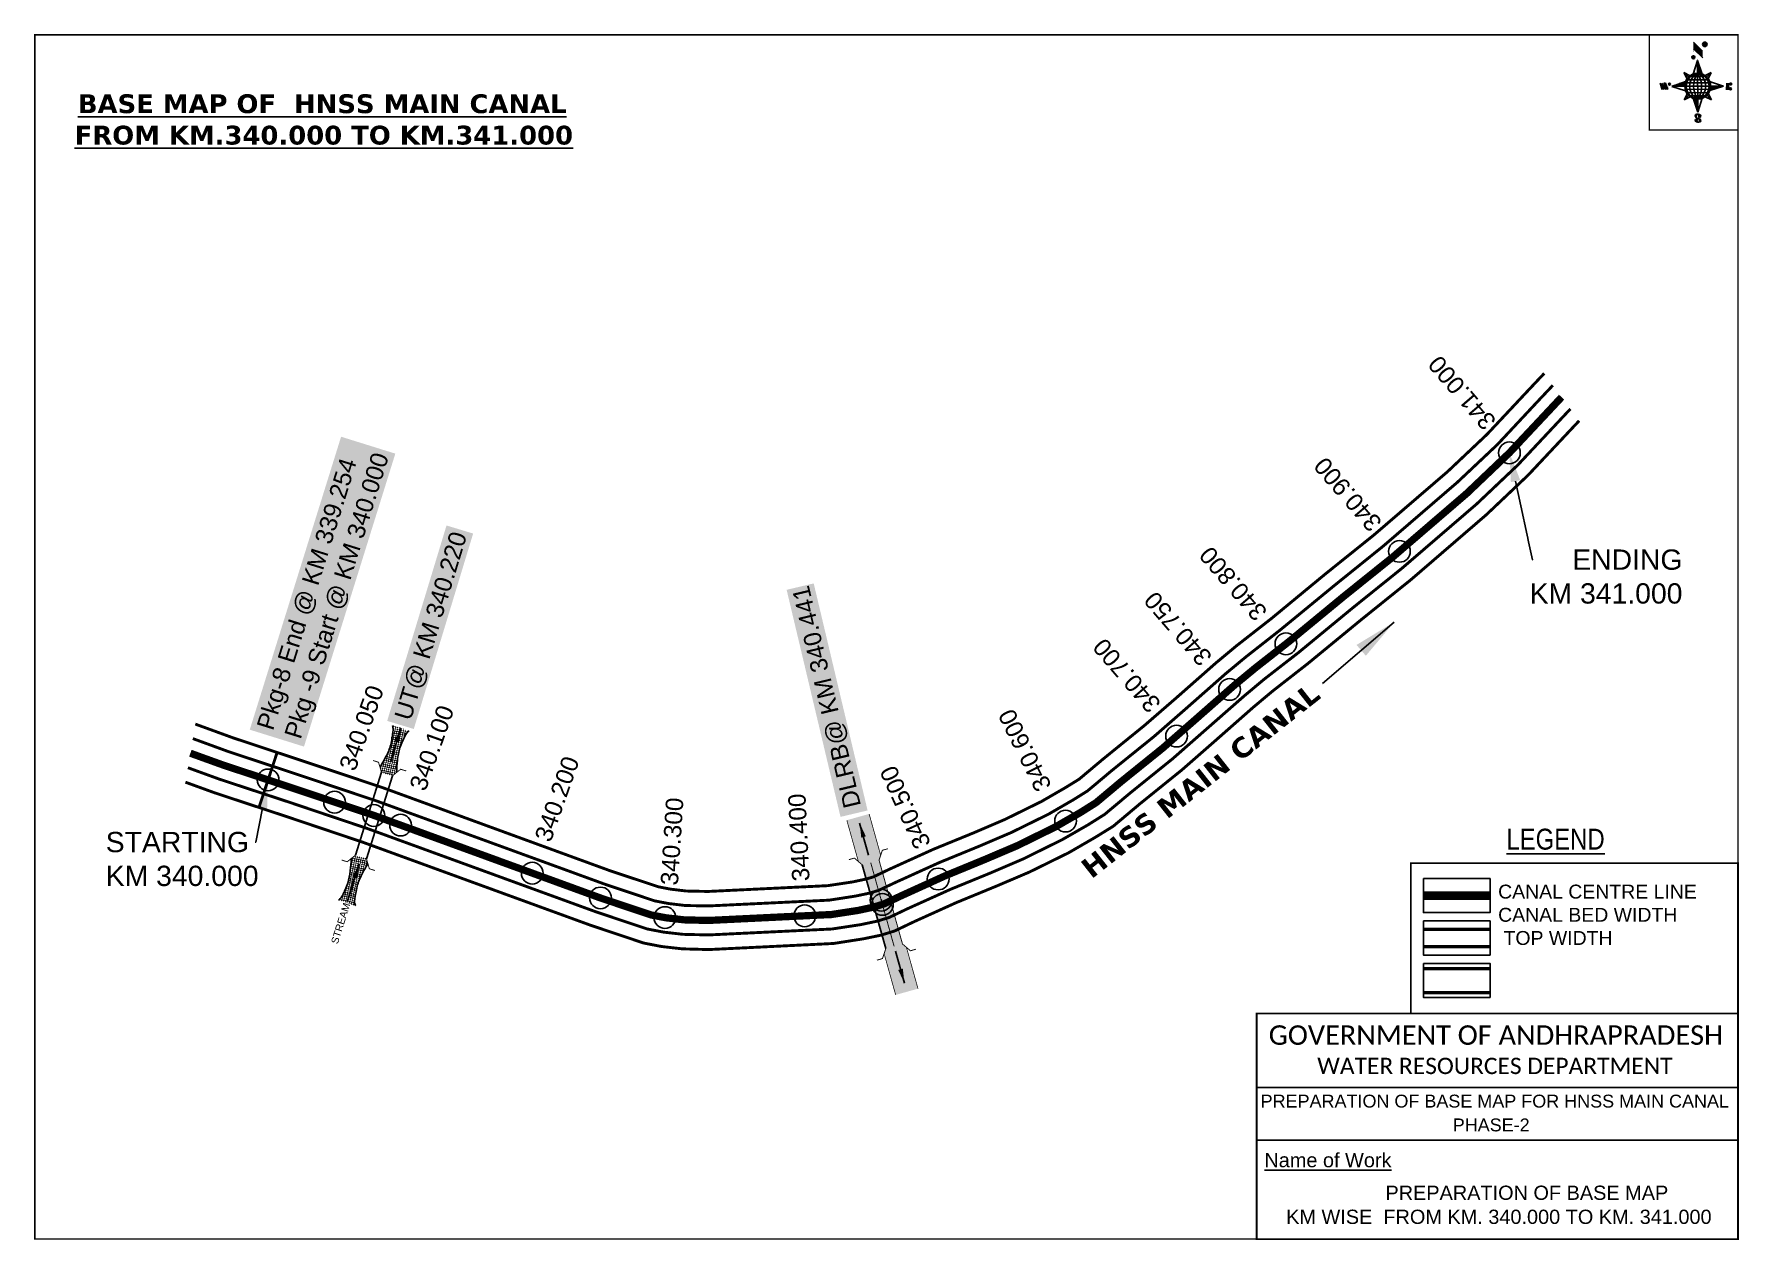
# Model space of a CAD drawing. Header units: inches. Extents: x 801293 to 802470, y 1567895 to 1568727.
import ezdxf
from ezdxf import colors
from ezdxf.entities.mleader import LeaderData, LeaderLine
from ezdxf.enums import TextEntityAlignment as Align
from ezdxf.math import Vec2, Vec3

# ---------------------------------------------------------------- set-up
doc = ezdxf.new("R2010")
doc.units = ezdxf.units.IN
doc.header["$LTSCALE"] = 15
doc.header["$MEASUREMENT"] = 0
doc.header["$PDMODE"] = 32
doc.header["$PDSIZE"] = 15
doc.linetypes.add('ACAD_ISO02W100', pattern=[15, 12, -3])
doc.linetypes.add('HIDDEN2', pattern=[0.1875, 0.125, -0.0625])
for name, color, linetype in [('AQUADUCT', 1, 'Continuous'), ('bord', 1, 'Continuous'), ('CANAL1', 7, 'Continuous'), ('CSMark', 72, 'Continuous'), ('DCBMS', 232, 'Continuous'), ('PAGE', 7, 'Continuous'), ('STRUCTURE', 5, 'Continuous'), ('TEXT', 6, 'Continuous')]:
    doc.layers.add(name, color=color, linetype=linetype)
doc.styles.add('ARIALN', font='ARIALN.TTF')
doc.styles.get("Standard").update_dxf_attribs({"font": 'arial.ttf'})
doc.dimstyles.get("Standard").update_dxf_attribs({"dimtxt": 20, "dimasz": 0.18, "dimexe": 0.18, "dimexo": 0.0625, "dimgap": 0.09, "dimtad": 0, "dimtih": 1, "dimtoh": 1, "dimdec": 4, "dimzin": 0, "dimdsep": 46, "dimtxsty": 'Standard', "dimcen": 0.09, "dimadec": 0, "dimazin": 0, "dimtfac": 1, "dimtdec": 4, "dimtofl": 0, "dimtmove": 0, "dimatfit": 3, "dimfxl": 1, "dimtolj": 1, "dimtzin": 0, "dimarcsym": 0})
pattern_1 = [(267.297113149, (-8720374.938, 50637915.138), (10.5367255337, -0.497431438), [])]
pattern_2 = [(357.297113149, (-8720374.938, 50637915.138), (0.497431438, 10.5367255337), [])]

# ---------------------------------------------------------------- blocks, each defined once
blk = doc.blocks.new('*X26')
at = {"color": 0, "linetype": 'Continuous'}
for p, q in [((6321.6, 240.5), (6322.3, 241.2)), ((6321.6, 240.3), (6322.3, 241)), ((6321.6, 240.1), (6322.3, 240.8)), ((6321.6, 239.9), (6322.4, 240.7)), ((6321.6, 239.8), (6322.4, 240.6)), ((6321.6, 239.6), (6322.5, 240.5)), ((6321.6, 239.4), (6322.5, 240.3)), ((6321.6, 239.2), (6322.6, 240.2)), ((6321.7, 239.1), (6322.6, 240.1)), ((6321.8, 240.8), (6322.4, 241.4)), ((6321.8, 239), (6322.7, 240)), ((6321.8, 239), (6322.8, 239.9)), ((6321.9, 238.9), (6322.9, 239.8)), ((6322, 238.8), (6323, 239.7)), ((6322.1, 241.3), (6322.4, 241.6)), ((6322.1, 238.7), (6323.1, 239.6)), ((6322.2, 238.6), (6323.1, 239.6)), ((6322.3, 238.5), (6323.2, 239.5)), ((6322.4, 238.5), (6323.3, 239.4)), ((6322.5, 238.4), (6323.4, 239.3)), ((6322.7, 238.4), (6323.6, 239.3)), ((6322.8, 238.3), (6323.7, 239.2)), ((6322.9, 238.3), (6323.8, 239.1)), ((6323.1, 238.2), (6323.9, 239.1)), ((6323.2, 238.2), (6324, 239)), ((6323.3, 238.2), (6324.2, 239)), ((6323.5, 238.1), (6324.3, 238.9)), ((6323.7, 238.1), (6324.4, 238.9)), ((6323.8, 238.1), (6324.6, 238.8)), ((6324.1, 238.2), (6324.7, 238.8)), ((6324.3, 238.3), (6324.9, 238.8)), ((6324.6, 238.3), (6325.1, 238.8)), ((6324.8, 238.4), (6325.2, 238.8)), ((6325.1, 238.5), (6325.4, 238.8)), ((6325.4, 238.6), (6325.6, 238.8))]:
    blk.add_line(p, q, dxfattribs=at)
blk = doc.blocks.new('*X25')
at = {"color": 0, "linetype": 'Continuous'}
for p, q in [((6324.4, 240.3), (6324.5, 240.4)), ((6324.6, 240.3), (6324.8, 240.5)), ((6324.7, 240.2), (6325, 240.5)), ((6324.8, 240.2), (6325.2, 240.6)), ((6325, 240.1), (6325.5, 240.6)), ((6325.1, 240.1), (6325.6, 240.6)), ((6325.2, 240), (6325.8, 240.6)), ((6325.3, 240), (6326, 240.6)), ((6325.4, 239.9), (6326.1, 240.6)), ((6325.5, 239.8), (6326.2, 240.5)), ((6325.6, 239.8), (6326.3, 240.5)), ((6325.7, 239.7), (6326.5, 240.4)), ((6325.9, 239.6), (6326.6, 240.3)), ((6326, 239.5), (6326.7, 240.3)), ((6326, 239.4), (6326.8, 240.2)), ((6326.1, 239.3), (6327, 240.2)), ((6326.2, 239.3), (6327.1, 240.1)), ((6326.3, 239.2), (6327.1, 240)), ((6326.4, 239.1), (6327.2, 239.9)), ((6326.5, 239), (6327.3, 239.8)), ((6326.5, 238.9), (6327.4, 239.7)), ((6326.6, 238.8), (6327.5, 239.6)), ((6326.7, 238.7), (6327.5, 239.5)), ((6326.8, 238.6), (6327.6, 239.4)), ((6326.8, 238.5), (6327.7, 239.3)), ((6326.8, 236.5), (6327.4, 237)), ((6326.9, 238.3), (6327.8, 239.2)), ((6326.9, 238.2), (6327.9, 239.1)), ((6326.9, 236.8), (6327.6, 237.4)), ((6327, 238.1), (6327.8, 239)), ((6327, 237.9), (6327.8, 238.8)), ((6327, 237.8), (6327.8, 238.6)), ((6327, 237.6), (6327.8, 238.4)), ((6327, 237.4), (6327.8, 238.2)), ((6327, 237.3), (6327.8, 238)), ((6327, 237.1), (6327.8, 237.9))]:
    blk.add_line(p, q, dxfattribs=at)
blk = doc.blocks.new('H')
at = {"layer": 'bord', "extrusion": (0.000427885, 0.004792, 0.999988)}
h = blk.add_hatch(dxfattribs=at)
h.set_pattern_fill('LINE', color=8, scale=84.387686, angle=-2.7029, style=0)
h.set_pattern_definition(pattern_2)
h.paths.add_polyline_path([(-492, 786, -0.090992), (-448, 775), (-486, 912)])
h = blk.add_hatch(dxfattribs=at)
h.set_pattern_fill('LINE', color=8, scale=84.387686, angle=-92.7029, style=0)
h.set_pattern_definition(pattern_1)
h.paths.add_polyline_path([(-625, 665, -0.090992), (-615, 710), (-751, 671)])
h = blk.add_hatch(dxfattribs=at)
h.set_pattern_fill('LINE', color=8, scale=84.387686, angle=-2.7029, style=0)
h.set_pattern_definition(pattern_2)
h.paths.add_polyline_path([(-504, 533, -0.090992), (-549, 543), (-510, 406)])
h = blk.add_hatch(dxfattribs=at)
h.set_pattern_fill('LINE', color=8, scale=84.387686, angle=-92.7029, style=0)
h.set_pattern_definition(pattern_1)
h.paths.add_polyline_path([(-246, 647), (-372, 653, -0.090992), (-382, 609)])
for p, q in [((-519, 1020, -1217), (-435, 927, -1216)), ((-516, 1087, -1217), (-432, 994, -1217)), ((-538, 774, -1216), (-487, 906, -1216)), ((-487, 906, -1216), (-493, 780, -1216)), ((-487, 906, -1216), (-448, 769, -1216)), ((-865, 701, -1215), (-847, 638, -1215)), ((-847, 700, -1215), (-829, 637, -1215)), ((-829, 699, -1215), (-811, 636, -1215)), ((-829, 699, -1215), (-811, 698, -1215)), ((-811, 698, -1215), (-794, 635, -1215)), ((-752, 665, -1215), (-615, 704, -1215)), ((-627, 794, -1216), (-567, 760, -1216)), ((-627, 794, -1216), (-584, 747, -1215)), ((-599, 731, -1215), (-627, 794, -1216)), ((-421, 753, -1216), (-359, 781, -1216)), ((-359, 781, -1216), (-405, 739, -1216)), ((-359, 781, -1216), (-392, 721, -1215)), ((-379, 693, -1215), (-246, 641, -1215)), ((-213, 669, -1215), (-217, 601, -1215)), ((-752, 665, -1215), (-625, 659, -1215)), ((-619, 614, -1215), (-752, 665, -1215)), ((-639, 526, -1214), (-606, 585, -1215)), ((-639, 526, -1214), (-593, 568, -1215)), ((-577, 553, -1215), (-639, 526, -1214)), ((-511, 400, -1214), (-549, 537, -1214)), ((-460, 533, -1215), (-511, 400, -1214)), ((-505, 527, -1214), (-511, 400, -1214)), ((-371, 513, -1214), (-431, 546, -1215)), ((-371, 513, -1214), (-414, 560, -1215)), ((-399, 576, -1215), (-371, 513, -1214)), ((-246, 641, -1215), (-383, 603, -1215)), ((-373, 647, -1215), (-246, 641, -1215)), ((-197, 600, -1215), (-194, 668, -1215))]:
    blk.add_line(p, q, dxfattribs=at)
at = {"layer": 'bord', "color": 8, "linetype": 'ByBlock', "extrusion": (0.000427885, 0.004792, 0.999988)}
for p, q in [((-375, 679, -1215), (-620, 691, -1215)), ((-386, 711, -1215), (-605, 722, -1215)), ((-411, 744, -1216), (-578, 752, -1216)), ((-493, 780, -1216), (-505, 527, -1214)), ((-373, 647, -1215), (-625, 659, -1215)), ((-378, 616, -1215), (-623, 628, -1215)), ((-392, 585, -1215), (-611, 595, -1215)), ((-420, 555, -1215), (-587, 562, -1215))]:
    blk.add_line(p, q, dxfattribs=at)
at = {"layer": 'bord', "extrusion": (0.000427885, 0.004792, 0.999988), "elevation": -1212}
for points, const_width in [([(-522, 960), (-516, 1093)], 1.61), ([(-434, 933), (-428, 1066)], 1.61), ([(-870, 707), (-846, 706)], 0.642), ([(-829, 643), (-821, 678)], 0.642), ([(-793, 641), (-782, 694)], 0.642), ([(-223, 676), (-174, 673)], 0.706), ([(-829, 643), (-855, 644)], 0.642), ([(-811, 642), (-784, 641)], 0.642), ([(-177, 605), (-226, 607)], 0.706), ([(-195, 645), (-185, 644)], 0.706)]:
    blk.add_lwpolyline(points, dxfattribs=dict(at, const_width=const_width))
for points, const_width in [([(-414, 1073, 1), (-398, 1058, 1)], 22.3), ([(-530, 950, 1), (-520, 939, 1)], 14.8), ([(-776, 697, 1), (-769, 690, 1)], 8.9), ([(-180, 618, 1), (-173, 611, 1)], 9.79), ([(-178, 667, 1), (-171, 660, 1)], 9.79), ([(-490, 362, 1), (-498, 369, 1)], 11.1), ([(-525, 322, 1), (-533, 329, 1)], 11.1)]:
    blk.add_lwpolyline(points, format="xyb", close=True, dxfattribs=dict(at, const_width=const_width))
for points in [[(-537, 317), (-531, 310), (-520, 307), (-505, 307), (-494, 310), (-486, 318), (-487, 326), (-491, 333), (-494, 336), (-503, 341), (-522, 347), (-530, 352), (-534, 355), (-537, 363), (-537, 373), (-530, 381), (-520, 384), (-504, 384), (-493, 380), (-487, 373)], [(-522, 348), (-526, 354), (-528, 361), (-528, 371), (-526, 375), (-521, 381), (-515, 384)], [(-505, 307), (-499, 312), (-497, 319), (-497, 327), (-501, 335), (-509, 343)]]:
    blk.add_lwpolyline(points, dxfattribs=at)
at = {"layer": 'bord', "extrusion": (0.000427885, 0.004792, 0.999988)}
for centre, radius in [((-406, 1065, -1212), 22.3), ((-525, 944, -1212), 14.8), ((-773, 694, -1212), 8.9), ((-498, 659, -1212), 127), ((-177, 615, -1212), 9.79), ((-174, 663, -1212), 9.79), ((-494, 365, -1212), 11.1), ((-529, 325, -1212), 11.1)]:
    blk.add_circle(centre, radius, dxfattribs=at)
at = {"layer": 'bord', "color": 8, "linetype": 'ByBlock', "extrusion": (0.000427885, 0.004792, 0.999988)}
for centre, radius, start, end in [((-482, 658, -1212), 128, 94.9254, 259.6691), ((-437, 656, -1212), 141, 113.2864, 241.308), ((-316, 651, -1212), 222, 142.5892, 212.0053), ((-560, 662, -1212), 141, 293.2864, 61.308), ((-681, 668, -1212), 222, 322.5892, 32.0053), ((-515, 660, -1212), 128, 274.9254, 79.6691)]:
    blk.add_arc(centre, radius, start, end, dxfattribs=at)
at = {"layer": 'bord', "extrusion": (0.000427885, 0.004792, 0.999988)}
for points in [[(-516, 1093, -1212), (-431, 1000, -1212), (-519, 1026, -1212), (-434, 933, -1212)], [(-864, 707, -1212), (-846, 706, -1212), (-846, 644, -1212), (-829, 643, -1212)], [(-829, 705, -1212), (-811, 704, -1212), (-811, 642, -1212), (-793, 641, -1212)], [(-193, 674, -1212), (-197, 606, -1212), (-213, 675, -1212), (-216, 607, -1212)]]:
    blk.add_solid(points, dxfattribs=at)
at = {"layer": 'bord', "extrusion": (0.000427885, 0.004792, 0.999988), "xscale": 7.977342409717546, "yscale": 7.977342408231451, "zscale": 7.977342408476333, "rotation": 138.0840426661453}
for name, p in [('*X25', (38301, -31929, -1212)), ('*X26', (38314, -31951, -1212))]:
    blk.add_blockref(name, p, dxfattribs=at)
blk = doc.blocks.new('UT')
at = {"layer": 'STRUCTURE'}
h = blk.add_hatch(dxfattribs=at)
h.set_pattern_fill('DASH', color=150, scale=8, angle=-39.6278, style=0)
h.set_pattern_definition([(320.372247933, (-4370.464, -6260.8811), (1.40800153113, 0.132407282), [1, -1])])
h.paths.add_polyline_path([(765163, 1700681.9), (765165.6, 1700680.6), (765167.2, 1700680.3), (765169.1, 1700680), (765172.4, 1700679.6), (765176.4, 1700679.3), (765179.5, 1700679.5), (765183.1, 1700679.9), (765187.7, 1700680.9), (765188.9, 1700681.2), (765193.1, 1700682.2), (765196.1, 1700680.2), (765196.1, 1700672.2), (765193.1, 1700670.2), (765190.5, 1700670.8), (765188.1, 1700671.3), (765185.5, 1700671.8), (765183.6, 1700672.1), (765181, 1700672.5), (765180.3, 1700672.5), (765178.5, 1700672.6), (765176.7, 1700672.6), (765174.6, 1700672.5), (765172.5, 1700672.3), (765170.4, 1700672), (765168.5, 1700671.7), (765166.1, 1700671.2), (765165, 1700670.8), (765163, 1700669.7)])
h.paths.add_polyline_path([(765259.1, 1700682.2), (765256.1, 1700680.2), (765256.1, 1700672.2), (765259.1, 1700670.2), (765261.9, 1700671), (765264.4, 1700671.6), (765266.4, 1700672), (765269.1, 1700672.5), (765272.7, 1700673), (765276.1, 1700673.1), (765278.6, 1700672.9), (765281.2, 1700672.7), (765283.9, 1700672.3), (765286.4, 1700671.9), (765288, 1700671.3), (765289.2, 1700670.6), (765289.1, 1700682.7), (765287.6, 1700681.8), (765285.7, 1700681.2), (765283, 1700680.7), (765281.2, 1700680.4), (765276.7, 1700679.9), (765272.7, 1700679.9), (765268.7, 1700680.3), (765264.8, 1700681), (765261.2, 1700681.7)])
at = {"layer": 'STRUCTURE', "color": 150, "const_width": 0.628}
for points in [[(765190.1, 1700688.2), (765190.1, 1700684.2), (765196.1, 1700680.2), (765256.1, 1700680.2), (765262.1, 1700684.2), (765262.1, 1700688.2)], [(765190.1, 1700664.2), (765190.1, 1700668.2), (765196.1, 1700672.2), (765256.1, 1700672.2), (765262.1, 1700668.2), (765262.1, 1700664.2)]]:
    blk.add_lwpolyline(points, dxfattribs=at)
at = {"layer": 'STRUCTURE', "color": 150}
for points in [[(765196.1, 1700680.2), (765256.1, 1700680.2)], [(765196.1, 1700672.2), (765256.1, 1700672.2)], [(765196.1, 1700672.2), (765256.1, 1700672.2)]]:
    blk.add_lwpolyline(points, dxfattribs=at)
at = {"layer": 'STRUCTURE', "color": 0}
blk.add_circle((765226.1, 1700676.2), 1.89, dxfattribs=at)
at = {"layer": 'STRUCTURE', "color": 150}
for points in [[(765163, 1700681.9), (765164.4, 1700681.1), (765167.9, 1700680.2), (765171.2, 1700679.8), (765176.1, 1700679.4), (765184.7, 1700680.3), (765193.1, 1700682.2)], [(765289.1, 1700682.7), (765287.8, 1700681.9), (765284.3, 1700680.9), (765280.9, 1700680.4), (765276.1, 1700679.8), (765267.4, 1700680.5), (765259.1, 1700682.2)], [(765163, 1700669.7), (765164.3, 1700670.6), (765167.8, 1700671.6), (765171.2, 1700672.1), (765176, 1700672.6), (765184.7, 1700672), (765193.1, 1700670.2)], [(765289.2, 1700670.6), (765287.8, 1700671.4), (765284.2, 1700672.3), (765280.9, 1700672.7), (765276.1, 1700673.1), (765267.4, 1700672.2), (765259.1, 1700670.2)]]:
    blk.add_spline(points, degree=3, dxfattribs=at)
at = {"layer": 'STRUCTURE', "color": 0}
blk.add_text('STREAM', height=5, dxfattribs=at).set_placement((765148.2, 1700675.8), align=Align.MIDDLE_CENTER)
for points in [[(765190.9, 1700676), (765164.2, 1700675.8)], [(765289.3, 1700676.7), (765265.4, 1700676.4)]]:
    blk.add_leader(points, dimstyle='Standard', override={"dimasz": 10, "dimgap": 0.09, "dimtad": 0}, dxfattribs=at)
blk = doc.blocks.new('DLB')
at = {"layer": 'STRUCTURE'}
h = blk.add_hatch(dxfattribs=at)
h.set_pattern_fill('DOTS', color=6, scale=20, angle=320.37224793, style=0)
h.paths.add_polyline_path([(769699.5, 1706950), (769699.5, 1706934), (769729.1, 1706934), (769732.1, 1706936), (769792.1, 1706936), (769795.1, 1706934), (769824.7, 1706934), (769824.7, 1706950), (769795.1, 1706950), (769792.1, 1706948), (769732.1, 1706948), (769729.1, 1706950)])
at = {"layer": 'STRUCTURE', "color": 6, "linetype": 'ACAD_ISO02W100', "ltscale": 0.5, "const_width": 0.5}
for points in [[(769699.5, 1706950), (769729.1, 1706950)], [(769795.1, 1706950), (769824.7, 1706950)], [(769699.5, 1706934), (769729.1, 1706934)], [(769795.1, 1706934), (769824.7, 1706934)]]:
    blk.add_lwpolyline(points, dxfattribs=at)
at = {"layer": 'STRUCTURE', "color": 6, "const_width": 0.628}
for points in [[(769726.1, 1706956), (769726.1, 1706952), (769732.1, 1706948), (769792.1, 1706948), (769798.1, 1706952), (769798.1, 1706956)], [(769732.1, 1706942), (769792.1, 1706942)], [(769726.1, 1706928), (769726.1, 1706932), (769732.1, 1706936), (769792.1, 1706936), (769798.1, 1706932), (769798.1, 1706928)]]:
    blk.add_lwpolyline(points, dxfattribs=at)
at = {"layer": 'STRUCTURE', "color": 6}
blk.add_lwpolyline([(769732.1, 1706936), (769792.1, 1706936)], dxfattribs=at)
blk.add_lwpolyline([(769732.1, 1706936), (769792.1, 1706936)], dxfattribs=at)
at = {"layer": 'STRUCTURE', "color": 0}
blk.add_circle((769762.1, 1706942), 1.8, dxfattribs=at)
for points in [[(769703.8, 1706942), (769726.7, 1706942)], [(769818.6, 1706942), (769795.7, 1706942)]]:
    blk.add_leader(points, dimstyle='Standard', override={"dimasz": 10, "dimgap": 0.09, "dimtad": 0}, dxfattribs=at)

msp = doc.modelspace()

# ---------------------------------------------------------------- linework, layer by layer
at = {"layer": 'CANAL1', "color": 200, "const_width": 2}
for points in [[(801404.7, 1568250.5), (801430.8, 1568241), (801479.6, 1568224.8), (801533.8, 1568206.7), (801690.9, 1568149.3), (801724.3, 1568138.2), (801732.6, 1568136.6), (801743.5, 1568135.3), (801758.6, 1568135), (801841.1, 1568139), (801858.4, 1568141.6), (801867.7, 1568143.6), (801872.7, 1568145.1), (801883.8, 1568150.4), (801914, 1568164.1), (801941.9, 1568175.5), (801963.6, 1568184.8), (801988.6, 1568197.1), (802005.2, 1568206.7), (802014.6, 1568212.5), (802030.9, 1568226.2), (802059.6, 1568249.5), (802081.4, 1568268.4), (802109.2, 1568292.9), (802123.4, 1568304.7), (802147.2, 1568323.3), (802184.5, 1568354.1), (802218, 1568381), (802268.8, 1568424.7), (802296.1, 1568450.5), (802325.6, 1568482), (802335.5, 1568492.5)], [(801397.9, 1568210.4), (801417.7, 1568203.2), (801467, 1568186.9), (801520.5, 1568168.9), (801677.7, 1568111.6), (801714.1, 1568099.4), (801726.5, 1568097), (801740.7, 1568095.4), (801759.1, 1568094.9), (801845.1, 1568099.1), (801865.6, 1568102.3), (801877.7, 1568104.8), (801887.2, 1568107.7), (801900.6, 1568114.1), (801929.8, 1568127.3), (801957.3, 1568138.6), (801980.3, 1568148.4), (802007.5, 1568161.8), (802025.8, 1568172.4), (802038.1, 1568180), (802056.3, 1568195.3), (802085.4, 1568218.8), (802107.7, 1568238.3), (802135.2, 1568262.5), (802148.5, 1568273.6), (802172.2, 1568292.1), (802209.8, 1568323), (802243.6, 1568350.2), (802295.6, 1568395), (802324.4, 1568422.3), (802354.8, 1568454.7), (802359.6, 1568459.8)]]:
    msp.add_lwpolyline(points, dxfattribs=at)
at = {"layer": 'CANAL1', "color": 5, "const_width": 2}
for points in [[(801403, 1568240.5), (801427.6, 1568231.5), (801476.5, 1568215.3), (801530.5, 1568197.2), (801687.6, 1568139.9), (801721.7, 1568128.5), (801731.1, 1568126.7), (801742.8, 1568125.3), (801758.7, 1568125), (801842.1, 1568129), (801860.2, 1568131.8), (801870.2, 1568133.9), (801876.3, 1568135.8), (801888, 1568141.3), (801918, 1568154.9), (801945.8, 1568166.3), (801967.8, 1568175.7), (801993.4, 1568188.3), (802010.3, 1568198.1), (802020.4, 1568204.4), (802037.2, 1568218.5), (802066.1, 1568241.8), (802088, 1568260.9), (802115.7, 1568285.3), (802129.7, 1568296.9), (802153.4, 1568315.5), (802190.9, 1568346.3), (802224.4, 1568373.3), (802275.5, 1568417.3), (802303.2, 1568443.4), (802332.9, 1568475.2), (802341.5, 1568484.3)], [(801399.6, 1568220.4), (801421, 1568212.6), (801470.1, 1568196.4), (801523.8, 1568178.3), (801681, 1568121), (801716.6, 1568109.1), (801728.1, 1568106.9), (801741.4, 1568105.4), (801759, 1568105), (801844.1, 1568109.1), (801863.8, 1568112.1), (801875.2, 1568114.5), (801883.6, 1568117.1), (801896.4, 1568123.2), (801925.9, 1568136.5), (801953.5, 1568147.8), (801976.1, 1568157.5), (802002.8, 1568170.7), (802020.6, 1568180.9), (802032.2, 1568188.2), (802050, 1568203.1), (802079, 1568226.5), (802101.1, 1568245.9), (802128.7, 1568270.1), (802142.2, 1568281.4), (802166, 1568299.9), (802203.5, 1568330.8), (802237.2, 1568357.9), (802288.9, 1568402.4), (802317.3, 1568429.3), (802347.5, 1568461.5), (802353.6, 1568468)]]:
    msp.add_lwpolyline(points, dxfattribs=at)
at = {"layer": 'CANAL1', "color": 1, "linetype": 'HIDDEN2', "ltscale": 8, "const_width": 5}
msp.add_lwpolyline([(801401.3, 1568230.4), (801410.7, 1568227), (801424.3, 1568222.1), (801454.9, 1568212), (801454.9, 1568212), (801509, 1568193.9), (801527.1, 1568187.8), (801684.3, 1568130.5), (801719.2, 1568118.8), (801729.6, 1568116.8), (801742.1, 1568115.4), (801758.9, 1568115), (801839.6, 1568118.9), (801843.1, 1568119), (801862, 1568121.9), (801872.7, 1568124.2), (801879.9, 1568126.4), (801892.2, 1568132.2), (801921.9, 1568145.7), (801949.6, 1568157.1), (801971.9, 1568166.6), (801998.1, 1568179.5), (802015.5, 1568189.5), (802026.3, 1568196.3), (802043.6, 1568210.8), (802072.5, 1568234.1), (802094.5, 1568253.4), (802118.4, 1568274.4), (802122.2, 1568277.7), (802136, 1568289.1), (802159.7, 1568307.7), (802197.2, 1568338.6), (802230.8, 1568365.6), (802282.2, 1568409.8), (802311.5, 1568437.7), (802340.2, 1568468.3), (802347.5, 1568476.1)], dxfattribs=at)
at = {"layer": 'CANAL1', "color": 84, "const_width": 2}
msp.add_lwpolyline([(801461.2, 1568231), (801448.7, 1568193.1)], dxfattribs=at)
at = {"layer": 'CANAL1', "color": 1, "linetype": 'HIDDEN2', "ltscale": 100, "const_width": 6, "elevation": -0.4}
msp.add_lwpolyline([(802298.2, 1568132.2), (802252.2, 1568132.2)], dxfattribs=at)
at = {"layer": 'CANAL1', "color": 5, "const_width": 2.4, "elevation": -0.4}
for points in [[(802298.2, 1568108.9), (802252.2, 1568108.9)], [(802298.2, 1568096.9), (802252.2, 1568096.9)]]:
    msp.add_lwpolyline(points, dxfattribs=at)
at = {"layer": 'CANAL1', "color": 200, "const_width": 2.4, "elevation": -0.4}
for points in [[(802298.2, 1568081.7), (802252.2, 1568081.7)], [(802298.2, 1568065.2), (802252.2, 1568065.2)]]:
    msp.add_lwpolyline(points, dxfattribs=at)
at = {"layer": 'CSMark', "color": 3}
for p in [(802311.5, 1568437.7), (802235.6, 1568369.7), (802157.3, 1568305.9), (802118.4, 1568274.4), (802081.8, 1568242.2), (801454.9, 1568212), (801500.8, 1568196.6), (801527.9, 1568187.4), (801546.4, 1568180.8), (802005.2, 1568183.6), (801637.2, 1568147.6), (801917.3, 1568143.6), (801684.3, 1568130.5), (801878.8, 1568126.1), (801728.8, 1568117), (801825.2, 1568118.2)]:
    msp.add_point(p, dxfattribs=at)
at = {"layer": 'CSMark'}
msp.add_point((801878, 1568129, 45), dxfattribs=at)
at = {"layer": 'PAGE', "const_width": 1}
msp.add_lwpolyline([(801294, 1567895.1), (802469.2, 1567895.1), (802469.2, 1568726.1), (801294, 1568726.1), (801294, 1567895.1)], dxfattribs=at)
at = {"layer": 'PAGE'}
for points, const_width in [([(802469.2, 1568726.1), (802408.1, 1568726.1), (802408.1, 1568660.4), (802469.2, 1568660.4)], 1), ([(802243.4, 1568154.6), (802469.2, 1568154.6), (802469.2, 1568050.8), (802243.4, 1568050.8)], 1.2), ([(802137.1, 1568050.8), (802469.2, 1568050.8), (802469.2, 1567895.1), (802137.1, 1567895.1)], 1.2)]:
    msp.add_lwpolyline(points, close=True, dxfattribs=dict(at, const_width=const_width))
at = {"layer": 'PAGE', "elevation": -0.4}
for points in [[(802252.2, 1568143.9), (802298.2, 1568143.9), (802298.2, 1568120.4), (802252.2, 1568120.4)], [(802252.2, 1568114.7), (802298.2, 1568114.7), (802298.2, 1568091.1), (802252.2, 1568091.1)], [(802252.2, 1568085.4), (802298.2, 1568085.4), (802298.2, 1568061.9), (802252.2, 1568061.9)]]:
    msp.add_lwpolyline(points, close=True, dxfattribs=at)
at = {"layer": 'PAGE'}
for points in [[(802137.1, 1567999.8), (802469.2, 1567999.8)], [(802137.1, 1567963.4), (802469.2, 1567963.4)]]:
    msp.add_lwpolyline(points, dxfattribs=at)

# ---------------------------------------------------------------- block references
at = {"layer": 'AQUADUCT', "color": 1, "xscale": 0.0703495379661093, "yscale": 0.07034953800030053, "zscale": 0.07034953795990817, "rotation": 3.078330607406165}
msp.add_blockref('H', (802478.9, 1568646.7, 85.4), dxfattribs=at)
at = {"layer": 'STRUCTURE', "color": 0}
for name, p, rotation in [('UT', (2193936.4, 327595.1), 72.5255164611214), ('DLB', (-1049286, 1849859), 285.6198882380648)]:
    msp.add_blockref(name, p, dxfattribs=dict(at, rotation=rotation))

# ---------------------------------------------------------------- texts
at = {"layer": 'CANAL1', "insert": (802013.7, 1568153.7), "char_height": 14, "width": 205.129, "attachment_point": 1, "rotation": 38.306}
msp.add_mtext('\\pi0.96322;{\\fVerdana|b1|i0|c0|p34;HNSS MAIN CANAL}', dxfattribs=at)
at = {"layer": 'CSMark', "color": 1}
for s, rotation, p in [('341.000', 130.7211, (802298.5, 1568456.1)), ('340.900', 130.7211, (802219.7, 1568386)), ('340.800', 130.7211, (802140.6, 1568324.4)), ('340.750', 130.7211, (802102.5, 1568293.3)), ('340.700', 130.7211, (802067.2, 1568261)), ('340.050', 70.6175, (801509.3, 1568219.3)), ('340.100', 70.6175, (801557.8, 1568205.5)), ('340.600', 116.3115, (801990.5, 1568205.2)), ('340.200', 70.6175, (801644.2, 1568170.3)), ('340.500', 114.4188, (801907.1, 1568165.4)), ('340.300', 86.3046, (801731.7, 1568139.3)), ('340.400', 92.7713, (801822.6, 1568142))]:
    msp.add_text(s, height=12, rotation=rotation, dxfattribs=at).set_placement(p, align=Align.MIDDLE_LEFT)
at = {"layer": 'PAGE', "extrusion": (0.000201441, 0.004807, 0.999988), "style": 'ARIALN'}
msp.add_text('%%ULEGEND', height=14.4, rotation=359.9999, dxfattribs=at).set_placement((802343.3, 1568152.2, 7699.5), align=Align.MIDDLE)
at = {"layer": 'PAGE', "extrusion": (0.000201441, 0.004807, 0.999988)}
for s, height, p in [('PREPARATION OF BASE MAP FOR HNSS MAIN CANAL', 8.878, (802139.8, 1567967, 7698.6)), ('%%UName of Work', 9.822, (802142.4, 1567925.8, 7697.3))]:
    msp.add_text(s, height=height, rotation=359.9999, dxfattribs=at).set_placement(p)
for s, height, p in [('PHASE-2', 8.88, (802298.9, 1567955, 7698.6)), ('PREPARATION OF BASE MAP', 9.822, (802323.5, 1567908.2, 7697.4)), ('KM WISE  FROM KM. 340.000 TO KM. 341.000', 9.822, (802304.2, 1567891.6, 7697.4))]:
    msp.add_text(s, height=height, rotation=359.9999, dxfattribs=at).set_placement(p, align=Align.MIDDLE_CENTER)
at = {"layer": 'PAGE', "extrusion": (0.000201441, 0.004807, 0.999988), "attachment_point": 1, "text_direction": (1, -1e-06, -0.000201)}
for s, insert, char_height, width in [('CANAL CENTRE LINE CANAL BED WIDTH {\\H2.3717x; }\\P TOP WIDTH{\\H1.9152x; }', (802303.7, 1568139.7, -0.4), 9.6, 168.926), ('\\pi3.5885;{\\fCalibri|b0|i0|c0|p34;\\H1.3333x;GOVERNMENT OF ANDHRAPRADESH\\P\\pi37.073;\\H0.83998x;WATER RESOURCES DEPARTMENT}', (802141.8, 1568042.6, -1.3), 10.059, 321.276)]:
    msp.add_mtext(s, dxfattribs=dict(at, insert=insert, char_height=char_height, width=width))
at = {"layer": 'STRUCTURE', "color": 5, "char_height": 12, "attachment_point": 1, "bg_fill": 1, "box_fill_scale": 1.3, "bg_fill_color": 7, "bg_fill_true_color": 16777215, "bg_fill_transparency": 4390977}
for s, insert, width, rotation in [('Pkg-8 End @ KM 339.254\\PPkg -9 Start @ KM 340.000', (801446.8, 1568249), 204.562, 72.6878), ('\\pi0.71894;UT@ KM 340.220', (801541.6, 1568255.1), 133.741, 73.1103), ('\\pi0.70666;DLRB@ KM 340.441', (801852.6, 1568190.8), 153.836, 103.3491)]:
    msp.add_mtext(s, dxfattribs=dict(at, insert=insert, width=width, rotation=rotation))
at = {"layer": 'TEXT', "color": 1, "insert": (801301.9, 1568685.1), "char_height": 13, "width": 379.826, "attachment_point": 1}
msp.add_mtext('\\pi21.755;{\\fVerdana|b1|i0|c0|p34;\\LBASE MAP OF  HNSS MAIN CANAL \\P\\pi19.564;FROM KM.340.000 TO KM.341.000}', dxfattribs=at)

# ---------------------------------------------------------------- leaders
at = {"layer": 'CANAL1'}
msp.add_leader([(802232, 1568320.9), (802182.6, 1568278.6)], dimstyle='Standard', override={"dimasz": 30, "dimgap": 0.09, "dimtad": 0}, dxfattribs=at)
at = {"layer": 'DCBMS', "color": 5}
ml = msp.add_multileader_mtext('Standard', dxfattribs=at)
ml.set_content('STARTING\\PKM 340.000', color=5)
ml.set_leader_properties()
ml.build(insert=Vec2(0, 0))
ml.multileader.update_dxf_attribs({"dogleg_length": 0.36, "arrow_head_size": 20})
ctx = ml.context
ctx.base_point, ctx.char_height, ctx.arrow_head_size, ctx.landing_gap_size, ctx.plane_origin = Vec3(801342.8, 1568169), 14, 20, 0.09, Vec3(801513.7, 1568241.8)
notes = []
notes.append((ctx, [(0, (1, 1, 0), (801446.4, 1568169), (-1, 0), 0.36, [(0, [(801454.9, 1568212)], 0, [])])]))
ctx.mtext.insert, ctx.mtext.flow_direction = Vec3(801342.9, 1568176.1), 5
for ctx, leaders in notes:
    for number, flags, end, landing, length, lines in leaders:
        leader = LeaderData()
        leader.index, (leader.has_last_leader_line, leader.has_dogleg_vector, leader.attachment_direction) = number, flags
        leader.last_leader_point, leader.dogleg_vector, leader.dogleg_length = Vec3(end), Vec3(landing), length
        for number, points, colour, breaks in lines:
            line = LeaderLine()
            line.index, line.vertices, line.color, line.breaks = number, Vec3.list(points), colors.encode_raw_color(colour), breaks
            leader.lines.append(line)
        ctx.leaders.append(leader)

# ---------------------------------------------------------------- next in the draw order: leaders
ml = msp.add_multileader_mtext('Standard', dxfattribs=at)
ml.set_content('ENDING \\PKM 341.000', color=5)
ml.set_leader_properties()
ml.build(insert=Vec2(0, 0))
ml.multileader.update_dxf_attribs({"dogleg_length": 0.36, "arrow_head_size": 20})
ctx = ml.context
ctx.base_point, ctx.char_height, ctx.arrow_head_size, ctx.landing_gap_size, ctx.plane_origin = Vec3(802327.7, 1568363.9), 14, 20, 0.09, Vec3(802471.4, 1568576.2)
ctx.text_align_type = 2
notes = []
notes.append((ctx, [(1, (1, 1, 0), (802327.4, 1568363.9), (1, 0), 0.36, [(0, [(802311.5, 1568437.7)], 0, [])])]))
ctx.mtext.insert, ctx.mtext.width, ctx.mtext.alignment, ctx.mtext.flow_direction = Vec3(802430.9, 1568371), 109.049, 3, 5
ctx.mtext.has_bg_fill, ctx.mtext.bg_color, ctx.mtext.bg_scale_factor, ctx.mtext.bg_transparency, ctx.mtext.use_window_bg_color = 1, -1027028792, 1.5, 0, 1
for ctx, leaders in notes:
    for number, flags, end, landing, length, lines in leaders:
        leader = LeaderData()
        leader.index, (leader.has_last_leader_line, leader.has_dogleg_vector, leader.attachment_direction) = number, flags
        leader.last_leader_point, leader.dogleg_vector, leader.dogleg_length = Vec3(end), Vec3(landing), length
        for number, points, colour, breaks in lines:
            line = LeaderLine()
            line.index, line.vertices, line.color, line.breaks = number, Vec3.list(points), colors.encode_raw_color(colour), breaks
            leader.lines.append(line)
        ctx.leaders.append(leader)

doc.saveas('drawing.dxf')
